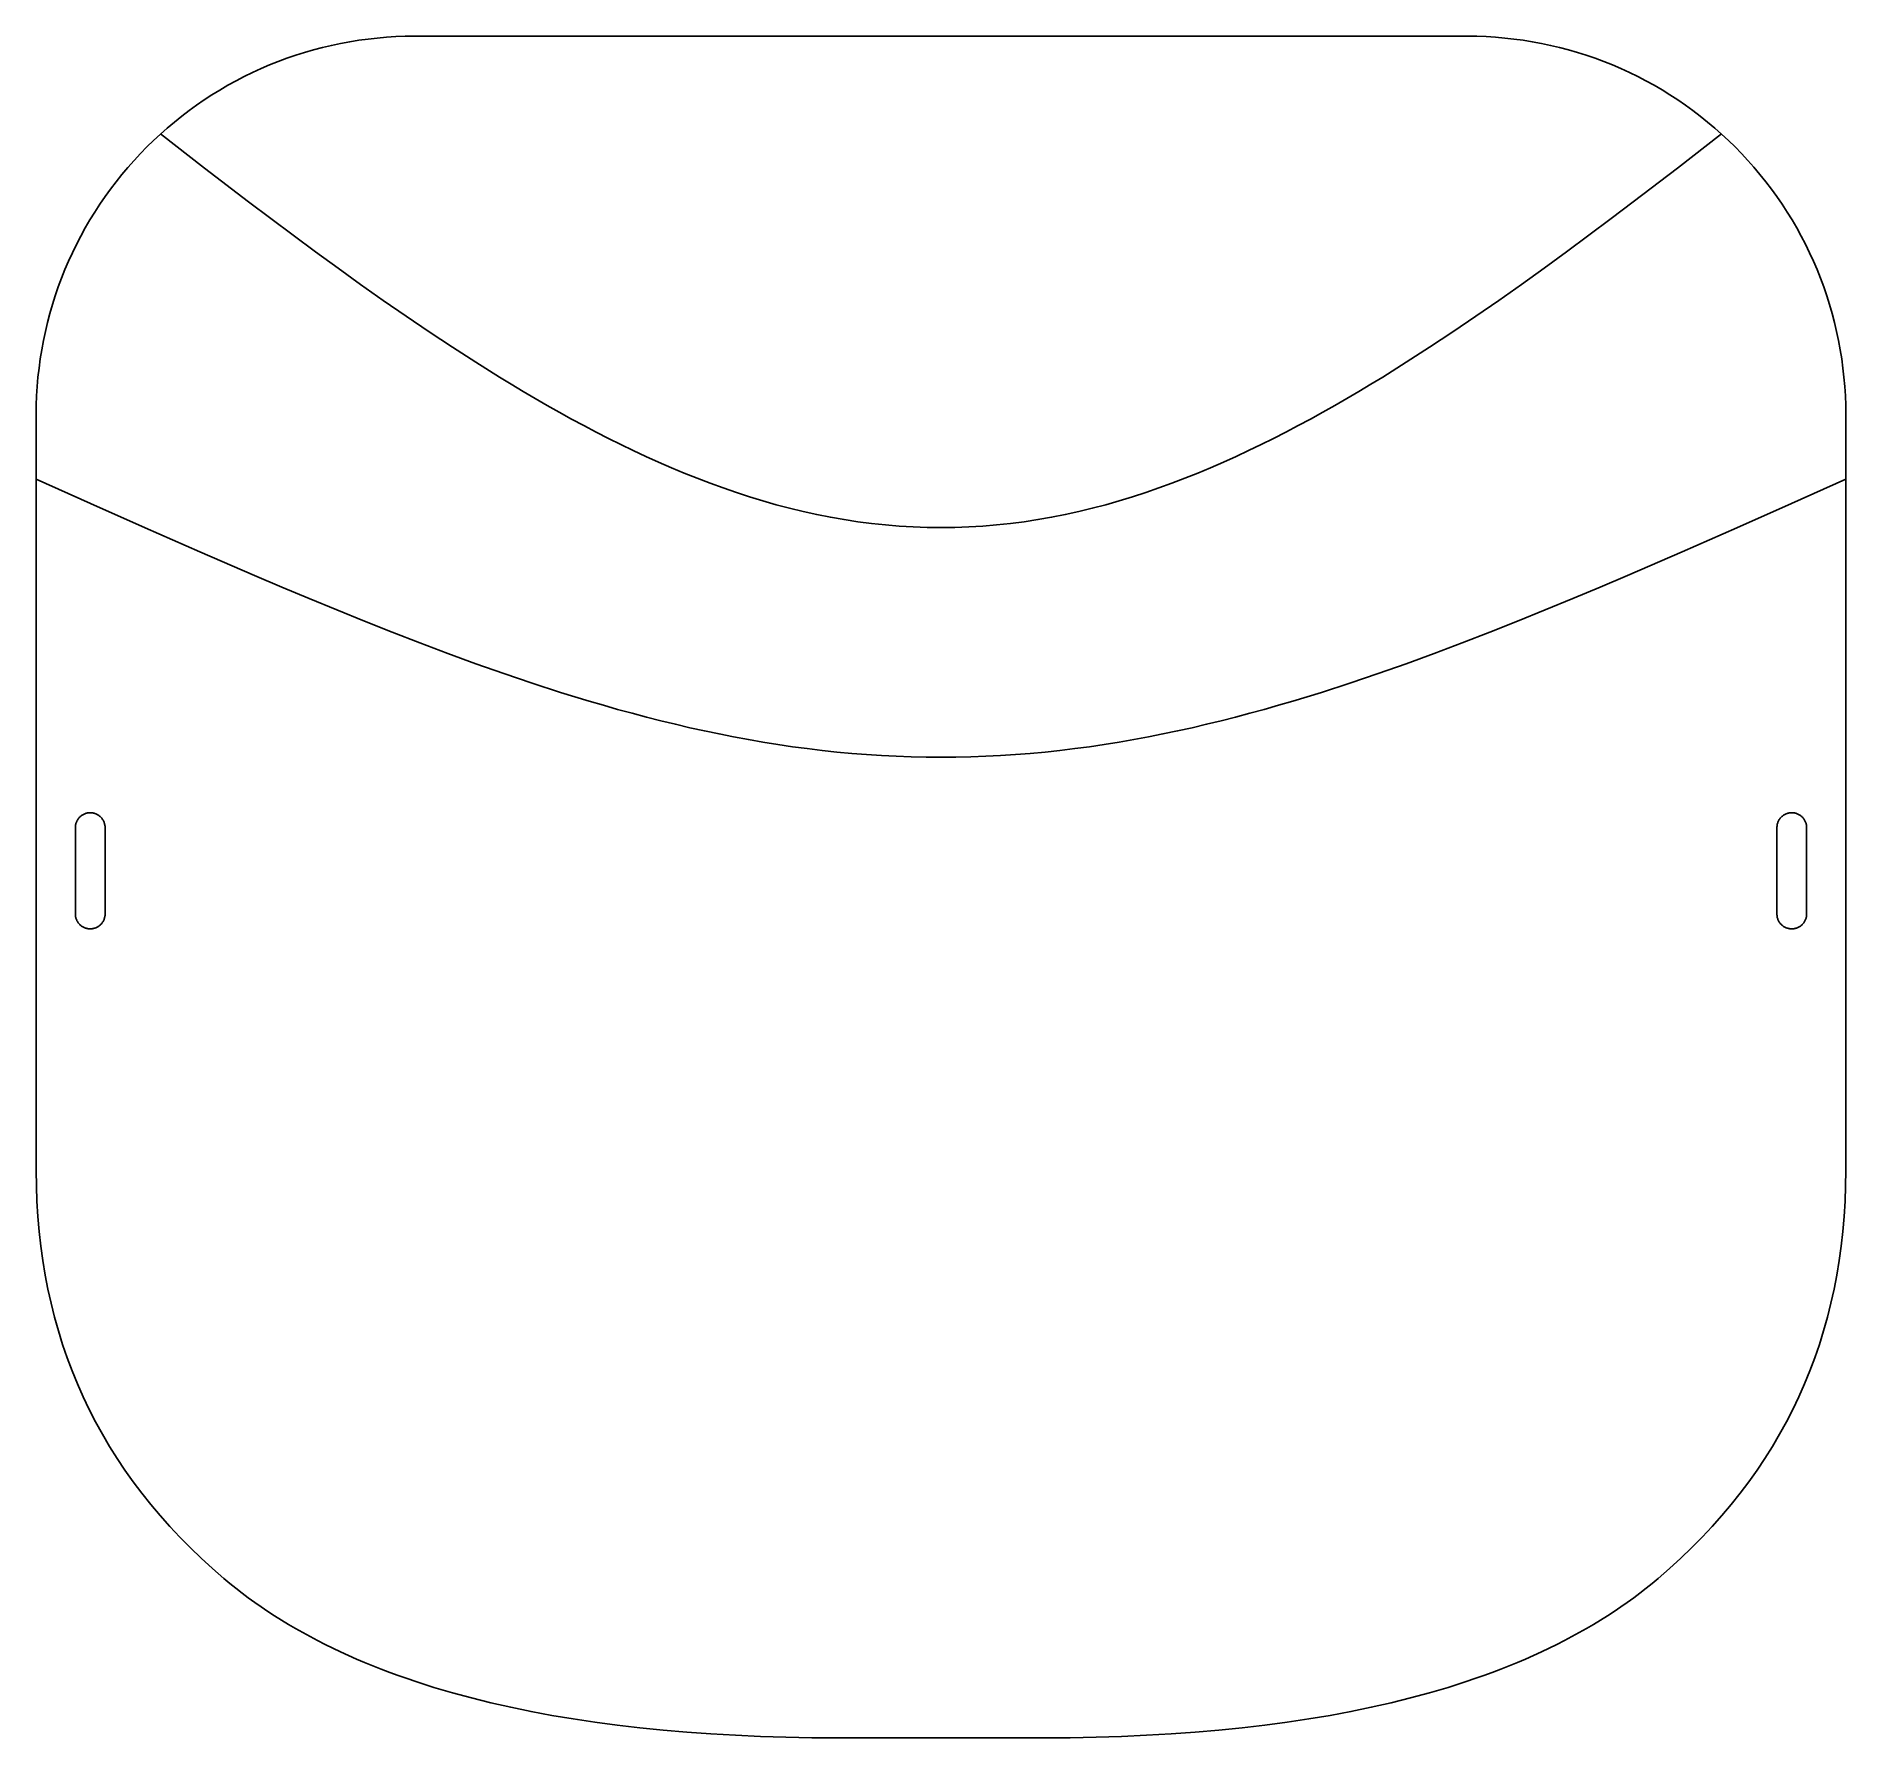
# Model space of a CAD drawing. Header units: metres. Extents: x 12 to 347, y 21 to 336.
import ezdxf

# ---------------------------------------------------------------- set-up
doc = ezdxf.new("R2010")
doc.units = ezdxf.units.M
doc.layers.add('Drafting', color=178, linetype='Continuous', true_color=0x000000)

msp = doc.modelspace()

# ---------------------------------------------------------------- linework, layer by layer
at = {"layer": 'Drafting'}
for points in [[(81.96, 336.48), (80.24, 336.45), (78.52, 336.39), (76.81, 336.29), (75.09, 336.14), (73.39, 335.95), (71.68, 335.72), (69.99, 335.44), (68.3, 335.13), (66.62, 334.77), (64.95, 334.38), (63.28, 333.94), (61.63, 333.46), (60, 332.94), (58.37, 332.38), (56.76, 331.78), (55.17, 331.15), (53.59, 330.47), (52.02, 329.75), (50.48, 329), (48.96, 328.21), (47.45, 327.38), (45.97, 326.51), (44.5, 325.61), (43.06, 324.68), (41.65, 323.7), (40.25, 322.7), (38.89, 321.66), (37.55, 320.58), (36.23, 319.48), (34.94, 318.34), (33.68, 317.17), (32.46, 315.97), (31.26, 314.74), (30.09, 313.48), (28.95, 312.19), (27.84, 310.88), (26.77, 309.54), (25.73, 308.17), (24.72, 306.78), (23.75, 305.36), (22.81, 303.92), (21.91, 302.46), (21.05, 300.97), (20.22, 299.47), (19.43, 297.94), (18.67, 296.4), (17.96, 294.83), (17.28, 293.26), (16.64, 291.66), (16.05, 290.05), (15.49, 288.42), (14.97, 286.79), (14.49, 285.14), (14.05, 283.48), (13.66, 281.8), (13.3, 280.12), (12.99, 278.43), (12.71, 276.74), (12.48, 275.03), (12.29, 273.33), (12.15, 271.61), (12.04, 269.9), (11.98, 268.18), (11.96, 266.46)], [(276.96, 336.48), (81.96, 336.48)], [(346.96, 266.48), (346.94, 268.19), (346.87, 269.91), (346.77, 271.63), (346.62, 273.34), (346.43, 275.04), (346.2, 276.75), (345.93, 278.44), (345.61, 280.13), (345.26, 281.81), (344.86, 283.48), (344.42, 285.15), (343.94, 286.8), (343.42, 288.43), (342.86, 290.06), (342.27, 291.67), (341.63, 293.26), (340.95, 294.84), (340.24, 296.4), (339.48, 297.95), (338.69, 299.47), (337.86, 300.98), (337, 302.46), (336.1, 303.93), (335.16, 305.37), (334.19, 306.78), (333.18, 308.17), (332.14, 309.54), (331.07, 310.88), (329.96, 312.2), (328.82, 313.48), (327.65, 314.74), (326.45, 315.97), (325.22, 317.17), (323.97, 318.34), (322.68, 319.48), (321.36, 320.59), (320.02, 321.66), (318.66, 322.7), (317.26, 323.71), (315.85, 324.68), (314.41, 325.62), (312.94, 326.52), (311.46, 327.38), (309.95, 328.21), (308.43, 329), (306.89, 329.75), (305.32, 330.47), (303.74, 331.15), (302.15, 331.79), (300.54, 332.38), (298.91, 332.94), (297.28, 333.46), (295.63, 333.94), (293.97, 334.38), (292.29, 334.77), (290.61, 335.13), (288.92, 335.44), (287.23, 335.72), (285.53, 335.95), (283.82, 336.14), (282.11, 336.29), (280.39, 336.39), (278.67, 336.45), (276.96, 336.48)], [(34.98, 318.37), (43.11, 312.06), (51.29, 305.8), (55.4, 302.7), (59.52, 299.62), (63.67, 296.56), (67.83, 293.53), (72.01, 290.53), (76.22, 287.56), (80.45, 284.63), (84.71, 281.74), (89, 278.9), (93.33, 276.11), (97.7, 273.38), (99.89, 272.04), (102.1, 270.72), (104.32, 269.41), (106.55, 268.12), (108.79, 266.86), (111.04, 265.61), (113.31, 264.39), (115.59, 263.19), (117.88, 262.02), (120.19, 260.87), (122.5, 259.76), (124.84, 258.67), (127.18, 257.61), (129.54, 256.58), (131.92, 255.59), (134.31, 254.64), (136.71, 253.72), (139.13, 252.84), (141.57, 252), (144.02, 251.2), (146.48, 250.45), (148.95, 249.75), (151.44, 249.09), (153.94, 248.49), (156.46, 247.93), (158.98, 247.43), (161.52, 246.99), (164.06, 246.6), (166.62, 246.26), (169.18, 245.99), (171.74, 245.78), (174.31, 245.62), (176.88, 245.53), (179.46, 245.5), (182.03, 245.53), (184.6, 245.62), (187.17, 245.78), (189.74, 245.99), (192.3, 246.26), (194.85, 246.6), (197.39, 246.99), (199.93, 247.43), (202.45, 247.93), (204.97, 248.49), (207.47, 249.09), (209.96, 249.75), (212.44, 250.45), (214.9, 251.2), (217.35, 252), (219.78, 252.84), (222.2, 253.72), (224.6, 254.64), (226.99, 255.59), (229.37, 256.58), (231.73, 257.61), (234.08, 258.67), (236.41, 259.76), (238.73, 260.87), (241.03, 262.02), (243.32, 263.19), (245.6, 264.39), (247.87, 265.61), (250.12, 266.86), (252.36, 268.12), (254.59, 269.41), (256.81, 270.72), (259.02, 272.04), (261.22, 273.38), (265.58, 276.11), (269.91, 278.9), (274.2, 281.74), (278.46, 284.63), (282.7, 287.56), (286.9, 290.53), (291.09, 293.53), (295.25, 296.56), (299.39, 299.62), (303.51, 302.7), (307.62, 305.8), (315.8, 312.06), (323.94, 318.37)], [(11.96, 266.49), (11.96, 254.48)], [(346.96, 254.48), (346.96, 266.48)], [(11.96, 254.48), (11.96, 126.48)], [(11.96, 254.48), (22.03, 249.97), (32.12, 245.49), (42.22, 241.05), (52.35, 236.66), (57.43, 234.5), (62.51, 232.37), (67.61, 230.26), (72.73, 228.19), (77.85, 226.15), (83, 224.15), (88.16, 222.21), (93.35, 220.31), (98.55, 218.47), (103.78, 216.7), (109.03, 215.01), (111.66, 214.19), (114.3, 213.39), (116.95, 212.61), (119.6, 211.86), (122.26, 211.13), (124.93, 210.42), (127.6, 209.74), (130.28, 209.09), (132.97, 208.46), (135.67, 207.87), (138.37, 207.3), (141.07, 206.77), (143.79, 206.26), (146.5, 205.79), (149.23, 205.36), (151.96, 204.95), (154.69, 204.59), (157.43, 204.26), (160.18, 203.96), (162.92, 203.71), (165.67, 203.49), (168.43, 203.31), (171.18, 203.17), (173.94, 203.07), (176.7, 203.01), (179.46, 202.99), (182.22, 203.01), (184.97, 203.07), (187.73, 203.17), (190.49, 203.31), (193.24, 203.49), (195.99, 203.71), (198.74, 203.96), (201.48, 204.26), (204.22, 204.59), (206.95, 204.95), (209.68, 205.36), (212.41, 205.79), (215.13, 206.26), (217.84, 206.77), (220.55, 207.3), (223.25, 207.87), (225.94, 208.46), (228.63, 209.09), (231.31, 209.74), (233.98, 210.42), (236.65, 211.13), (239.31, 211.86), (241.96, 212.61), (244.61, 213.39), (247.25, 214.19), (249.89, 215.01), (255.14, 216.7), (260.36, 218.47), (265.57, 220.31), (270.75, 222.21), (275.91, 224.15), (281.06, 226.15), (286.19, 228.19), (291.3, 230.26), (296.4, 232.37), (301.49, 234.5), (306.56, 236.66), (316.69, 241.05), (326.8, 245.49), (336.88, 249.97), (346.96, 254.48)], [(346.96, 126.48), (346.96, 254.48)], [(124.15, 210.62), (124.15, 210.62), (124.15, 210.62)], [(234.76, 210.62), (234.76, 210.62), (234.76, 210.62)], [(24.71, 189.98), (24.7, 190.1), (24.7, 190.22), (24.68, 190.35), (24.66, 190.48), (24.63, 190.6), (24.6, 190.73), (24.56, 190.86), (24.51, 190.99), (24.46, 191.11), (24.4, 191.24), (24.33, 191.36), (24.26, 191.48), (24.18, 191.6), (24.09, 191.71), (24, 191.82), (23.9, 191.92), (23.8, 192.02), (23.69, 192.11), (23.58, 192.2), (23.46, 192.28), (23.34, 192.35), (23.22, 192.42), (23.1, 192.48), (22.97, 192.53), (22.84, 192.58), (22.71, 192.62), (22.58, 192.65), (22.46, 192.68), (22.33, 192.7), (22.2, 192.71), (22.08, 192.72), (21.96, 192.73), (21.83, 192.72), (21.71, 192.71), (21.58, 192.7), (21.46, 192.68), (21.33, 192.65), (21.2, 192.62), (21.07, 192.58), (20.94, 192.53), (20.82, 192.48), (20.69, 192.42), (20.57, 192.35), (20.45, 192.28), (20.34, 192.2), (20.22, 192.11), (20.12, 192.02), (20.01, 191.92), (19.91, 191.82), (19.82, 191.71), (19.74, 191.6), (19.65, 191.48), (19.58, 191.36), (19.51, 191.24), (19.45, 191.11), (19.4, 190.99), (19.35, 190.86), (19.31, 190.73), (19.28, 190.6), (19.25, 190.48), (19.23, 190.35), (19.22, 190.22), (19.21, 190.1), (19.21, 189.98)], [(24.71, 189.98), (24.7, 190.1), (24.7, 190.22), (24.68, 190.35), (24.66, 190.48), (24.63, 190.6), (24.6, 190.73), (24.56, 190.86), (24.51, 190.99), (24.46, 191.11), (24.4, 191.24), (24.33, 191.36), (24.26, 191.48), (24.18, 191.6), (24.09, 191.71), (24, 191.82), (23.9, 191.92), (23.8, 192.02), (23.69, 192.11), (23.58, 192.2), (23.46, 192.28), (23.34, 192.35), (23.22, 192.42), (23.1, 192.48), (22.97, 192.53), (22.84, 192.58), (22.71, 192.62), (22.58, 192.65), (22.46, 192.68), (22.33, 192.7), (22.2, 192.71), (22.08, 192.72), (21.96, 192.73), (21.83, 192.72), (21.71, 192.71), (21.58, 192.7), (21.46, 192.68), (21.33, 192.65), (21.2, 192.62), (21.07, 192.58), (20.94, 192.53), (20.82, 192.48), (20.69, 192.42), (20.57, 192.35), (20.45, 192.28), (20.34, 192.2), (20.22, 192.11), (20.12, 192.02), (20.01, 191.92), (19.91, 191.82), (19.82, 191.71), (19.74, 191.6), (19.65, 191.48), (19.58, 191.36), (19.51, 191.24), (19.45, 191.11), (19.4, 190.99), (19.35, 190.86), (19.31, 190.73), (19.28, 190.6), (19.25, 190.48), (19.23, 190.35), (19.22, 190.22), (19.21, 190.1), (19.21, 189.98)], [(24.71, 189.98), (24.7, 190.1), (24.7, 190.22), (24.68, 190.35), (24.66, 190.48), (24.63, 190.6), (24.6, 190.73), (24.56, 190.86), (24.51, 190.99), (24.46, 191.11), (24.4, 191.24), (24.33, 191.36), (24.26, 191.48), (24.18, 191.6), (24.09, 191.71), (24, 191.82), (23.9, 191.92), (23.8, 192.02), (23.69, 192.11), (23.58, 192.2), (23.46, 192.28), (23.34, 192.35), (23.22, 192.42), (23.1, 192.48), (22.97, 192.53), (22.84, 192.58), (22.71, 192.62), (22.58, 192.65), (22.46, 192.68), (22.33, 192.7), (22.2, 192.71), (22.08, 192.72), (21.96, 192.73), (21.83, 192.72), (21.71, 192.71), (21.58, 192.7), (21.46, 192.68), (21.33, 192.65), (21.2, 192.62), (21.07, 192.58), (20.94, 192.53), (20.82, 192.48), (20.69, 192.42), (20.57, 192.35), (20.45, 192.28), (20.34, 192.2), (20.22, 192.11), (20.12, 192.02), (20.01, 191.92), (19.91, 191.82), (19.82, 191.71), (19.74, 191.6), (19.65, 191.48), (19.58, 191.36), (19.51, 191.24), (19.45, 191.11), (19.4, 190.99), (19.35, 190.86), (19.31, 190.73), (19.28, 190.6), (19.25, 190.48), (19.23, 190.35), (19.22, 190.22), (19.21, 190.1), (19.21, 189.98)], [(24.71, 189.98), (24.7, 190.1), (24.7, 190.22), (24.68, 190.35), (24.66, 190.48), (24.63, 190.6), (24.6, 190.73), (24.56, 190.86), (24.51, 190.99), (24.46, 191.11), (24.4, 191.24), (24.33, 191.36), (24.26, 191.48), (24.18, 191.6), (24.09, 191.71), (24, 191.82), (23.9, 191.92), (23.8, 192.02), (23.69, 192.11), (23.58, 192.2), (23.46, 192.28), (23.34, 192.35), (23.22, 192.42), (23.1, 192.48), (22.97, 192.53), (22.84, 192.58), (22.71, 192.62), (22.58, 192.65), (22.46, 192.68), (22.33, 192.7), (22.2, 192.71), (22.08, 192.72), (21.96, 192.73), (21.83, 192.72), (21.71, 192.71), (21.58, 192.7), (21.46, 192.68), (21.33, 192.65), (21.2, 192.62), (21.07, 192.58), (20.94, 192.53), (20.82, 192.48), (20.69, 192.42), (20.57, 192.35), (20.45, 192.28), (20.34, 192.2), (20.22, 192.11), (20.12, 192.02), (20.01, 191.92), (19.91, 191.82), (19.82, 191.71), (19.74, 191.6), (19.65, 191.48), (19.58, 191.36), (19.51, 191.24), (19.45, 191.11), (19.4, 190.99), (19.35, 190.86), (19.31, 190.73), (19.28, 190.6), (19.25, 190.48), (19.23, 190.35), (19.22, 190.22), (19.21, 190.1), (19.21, 189.98)], [(334.21, 189.98), (334.21, 190.1), (334.22, 190.22), (334.23, 190.35), (334.25, 190.48), (334.28, 190.6), (334.31, 190.73), (334.35, 190.86), (334.4, 190.99), (334.45, 191.11), (334.51, 191.24), (334.58, 191.36), (334.65, 191.48), (334.74, 191.6), (334.82, 191.71), (334.91, 191.82), (335.01, 191.92), (335.12, 192.02), (335.22, 192.11), (335.34, 192.2), (335.45, 192.28), (335.57, 192.35), (335.69, 192.42), (335.82, 192.48), (335.94, 192.53), (336.07, 192.58), (336.2, 192.62), (336.33, 192.65), (336.46, 192.68), (336.58, 192.7), (336.71, 192.71), (336.83, 192.72), (336.96, 192.73), (337.08, 192.72), (337.2, 192.71), (337.33, 192.7), (337.46, 192.68), (337.58, 192.65), (337.71, 192.62), (337.84, 192.58), (337.97, 192.53), (338.1, 192.48), (338.22, 192.42), (338.34, 192.35), (338.46, 192.28), (338.58, 192.2), (338.69, 192.11), (338.8, 192.02), (338.9, 191.92), (339, 191.82), (339.09, 191.71), (339.18, 191.6), (339.26, 191.48), (339.33, 191.36), (339.4, 191.24), (339.46, 191.11), (339.51, 190.99), (339.56, 190.86), (339.6, 190.73), (339.63, 190.6), (339.66, 190.48), (339.68, 190.35), (339.7, 190.22), (339.7, 190.1), (339.71, 189.98)], [(334.21, 189.98), (334.21, 190.1), (334.22, 190.22), (334.23, 190.35), (334.25, 190.48), (334.28, 190.6), (334.31, 190.73), (334.35, 190.86), (334.4, 190.99), (334.45, 191.11), (334.51, 191.24), (334.58, 191.36), (334.65, 191.48), (334.74, 191.6), (334.82, 191.71), (334.91, 191.82), (335.01, 191.92), (335.12, 192.02), (335.22, 192.11), (335.34, 192.2), (335.45, 192.28), (335.57, 192.35), (335.69, 192.42), (335.82, 192.48), (335.94, 192.53), (336.07, 192.58), (336.2, 192.62), (336.33, 192.65), (336.46, 192.68), (336.58, 192.7), (336.71, 192.71), (336.83, 192.72), (336.96, 192.73), (337.08, 192.72), (337.2, 192.71), (337.33, 192.7), (337.46, 192.68), (337.58, 192.65), (337.71, 192.62), (337.84, 192.58), (337.97, 192.53), (338.1, 192.48), (338.22, 192.42), (338.34, 192.35), (338.46, 192.28), (338.58, 192.2), (338.69, 192.11), (338.8, 192.02), (338.9, 191.92), (339, 191.82), (339.09, 191.71), (339.18, 191.6), (339.26, 191.48), (339.33, 191.36), (339.4, 191.24), (339.46, 191.11), (339.51, 190.99), (339.56, 190.86), (339.6, 190.73), (339.63, 190.6), (339.66, 190.48), (339.68, 190.35), (339.7, 190.22), (339.7, 190.1), (339.71, 189.98)], [(334.21, 189.98), (334.21, 190.1), (334.22, 190.22), (334.23, 190.35), (334.25, 190.48), (334.28, 190.6), (334.31, 190.73), (334.35, 190.86), (334.4, 190.99), (334.45, 191.11), (334.51, 191.24), (334.58, 191.36), (334.65, 191.48), (334.74, 191.6), (334.82, 191.71), (334.91, 191.82), (335.01, 191.92), (335.12, 192.02), (335.22, 192.11), (335.34, 192.2), (335.45, 192.28), (335.57, 192.35), (335.69, 192.42), (335.82, 192.48), (335.94, 192.53), (336.07, 192.58), (336.2, 192.62), (336.33, 192.65), (336.46, 192.68), (336.58, 192.7), (336.71, 192.71), (336.83, 192.72), (336.96, 192.73), (337.08, 192.72), (337.2, 192.71), (337.33, 192.7), (337.46, 192.68), (337.58, 192.65), (337.71, 192.62), (337.84, 192.58), (337.97, 192.53), (338.1, 192.48), (338.22, 192.42), (338.34, 192.35), (338.46, 192.28), (338.58, 192.2), (338.69, 192.11), (338.8, 192.02), (338.9, 191.92), (339, 191.82), (339.09, 191.71), (339.18, 191.6), (339.26, 191.48), (339.33, 191.36), (339.4, 191.24), (339.46, 191.11), (339.51, 190.99), (339.56, 190.86), (339.6, 190.73), (339.63, 190.6), (339.66, 190.48), (339.68, 190.35), (339.7, 190.22), (339.7, 190.1), (339.71, 189.98)], [(334.21, 189.98), (334.21, 190.1), (334.22, 190.22), (334.23, 190.35), (334.25, 190.48), (334.28, 190.6), (334.31, 190.73), (334.35, 190.86), (334.4, 190.99), (334.45, 191.11), (334.51, 191.24), (334.58, 191.36), (334.65, 191.48), (334.74, 191.6), (334.82, 191.71), (334.91, 191.82), (335.01, 191.92), (335.12, 192.02), (335.22, 192.11), (335.34, 192.2), (335.45, 192.28), (335.57, 192.35), (335.69, 192.42), (335.82, 192.48), (335.94, 192.53), (336.07, 192.58), (336.2, 192.62), (336.33, 192.65), (336.46, 192.68), (336.58, 192.7), (336.71, 192.71), (336.83, 192.72), (336.96, 192.73), (337.08, 192.72), (337.2, 192.71), (337.33, 192.7), (337.46, 192.68), (337.58, 192.65), (337.71, 192.62), (337.84, 192.58), (337.97, 192.53), (338.1, 192.48), (338.22, 192.42), (338.34, 192.35), (338.46, 192.28), (338.58, 192.2), (338.69, 192.11), (338.8, 192.02), (338.9, 191.92), (339, 191.82), (339.09, 191.71), (339.18, 191.6), (339.26, 191.48), (339.33, 191.36), (339.4, 191.24), (339.46, 191.11), (339.51, 190.99), (339.56, 190.86), (339.6, 190.73), (339.63, 190.6), (339.66, 190.48), (339.68, 190.35), (339.7, 190.22), (339.7, 190.1), (339.71, 189.98)], [(19.21, 189.98), (19.21, 173.98)], [(19.21, 189.98), (19.21, 173.98)], [(19.21, 189.98), (19.21, 173.98)], [(19.21, 189.98), (19.21, 173.98)], [(24.71, 173.98), (24.71, 189.98)], [(24.71, 173.98), (24.71, 189.98)], [(24.71, 173.98), (24.71, 189.98)], [(24.71, 173.98), (24.71, 189.98)], [(334.21, 173.98), (334.21, 189.98)], [(334.21, 173.98), (334.21, 189.98)], [(334.21, 173.98), (334.21, 189.98)], [(334.21, 173.98), (334.21, 189.98)], [(339.71, 189.98), (339.71, 173.98)], [(339.71, 189.98), (339.71, 173.98)], [(339.71, 189.98), (339.71, 173.98)], [(339.71, 189.98), (339.71, 173.98)], [(19.21, 173.98), (19.21, 173.85), (19.22, 173.73), (19.23, 173.6), (19.25, 173.48), (19.28, 173.35), (19.31, 173.22), (19.35, 173.09), (19.4, 172.96), (19.45, 172.84), (19.51, 172.71), (19.58, 172.59), (19.65, 172.47), (19.74, 172.35), (19.82, 172.24), (19.91, 172.13), (20.01, 172.03), (20.12, 171.93), (20.22, 171.84), (20.34, 171.75), (20.45, 171.67), (20.57, 171.6), (20.69, 171.53), (20.82, 171.47), (20.94, 171.42), (21.07, 171.37), (21.2, 171.33), (21.33, 171.3), (21.46, 171.27), (21.58, 171.25), (21.71, 171.24), (21.83, 171.23), (21.96, 171.23), (22.08, 171.23), (22.2, 171.24), (22.33, 171.25), (22.46, 171.27), (22.58, 171.3), (22.71, 171.33), (22.84, 171.37), (22.97, 171.42), (23.1, 171.47), (23.22, 171.53), (23.34, 171.6), (23.46, 171.67), (23.58, 171.75), (23.69, 171.84), (23.8, 171.93), (23.9, 172.03), (24, 172.13), (24.09, 172.24), (24.18, 172.35), (24.26, 172.47), (24.33, 172.59), (24.4, 172.71), (24.46, 172.84), (24.51, 172.96), (24.56, 173.09), (24.6, 173.22), (24.63, 173.35), (24.66, 173.48), (24.68, 173.6), (24.7, 173.73), (24.7, 173.85), (24.71, 173.98)], [(19.21, 173.98), (19.21, 173.85), (19.22, 173.73), (19.23, 173.6), (19.25, 173.48), (19.28, 173.35), (19.31, 173.22), (19.35, 173.09), (19.4, 172.96), (19.45, 172.84), (19.51, 172.71), (19.58, 172.59), (19.65, 172.47), (19.74, 172.35), (19.82, 172.24), (19.91, 172.13), (20.01, 172.03), (20.12, 171.93), (20.22, 171.84), (20.34, 171.75), (20.45, 171.67), (20.57, 171.6), (20.69, 171.53), (20.82, 171.47), (20.94, 171.42), (21.07, 171.37), (21.2, 171.33), (21.33, 171.3), (21.46, 171.27), (21.58, 171.25), (21.71, 171.24), (21.83, 171.23), (21.96, 171.23), (22.08, 171.23), (22.2, 171.24), (22.33, 171.25), (22.46, 171.27), (22.58, 171.3), (22.71, 171.33), (22.84, 171.37), (22.97, 171.42), (23.1, 171.47), (23.22, 171.53), (23.34, 171.6), (23.46, 171.67), (23.58, 171.75), (23.69, 171.84), (23.8, 171.93), (23.9, 172.03), (24, 172.13), (24.09, 172.24), (24.18, 172.35), (24.26, 172.47), (24.33, 172.59), (24.4, 172.71), (24.46, 172.84), (24.51, 172.96), (24.56, 173.09), (24.6, 173.22), (24.63, 173.35), (24.66, 173.48), (24.68, 173.6), (24.7, 173.73), (24.7, 173.85), (24.71, 173.98)], [(19.21, 173.98), (19.21, 173.85), (19.22, 173.73), (19.23, 173.6), (19.25, 173.48), (19.28, 173.35), (19.31, 173.22), (19.35, 173.09), (19.4, 172.96), (19.45, 172.84), (19.51, 172.71), (19.58, 172.59), (19.65, 172.47), (19.74, 172.35), (19.82, 172.24), (19.91, 172.13), (20.01, 172.03), (20.12, 171.93), (20.22, 171.84), (20.34, 171.75), (20.45, 171.67), (20.57, 171.6), (20.69, 171.53), (20.82, 171.47), (20.94, 171.42), (21.07, 171.37), (21.2, 171.33), (21.33, 171.3), (21.46, 171.27), (21.58, 171.25), (21.71, 171.24), (21.83, 171.23), (21.96, 171.23), (22.08, 171.23), (22.2, 171.24), (22.33, 171.25), (22.46, 171.27), (22.58, 171.3), (22.71, 171.33), (22.84, 171.37), (22.97, 171.42), (23.1, 171.47), (23.22, 171.53), (23.34, 171.6), (23.46, 171.67), (23.58, 171.75), (23.69, 171.84), (23.8, 171.93), (23.9, 172.03), (24, 172.13), (24.09, 172.24), (24.18, 172.35), (24.26, 172.47), (24.33, 172.59), (24.4, 172.71), (24.46, 172.84), (24.51, 172.96), (24.56, 173.09), (24.6, 173.22), (24.63, 173.35), (24.66, 173.48), (24.68, 173.6), (24.7, 173.73), (24.7, 173.85), (24.71, 173.98)], [(19.21, 173.98), (19.21, 173.85), (19.22, 173.73), (19.23, 173.6), (19.25, 173.48), (19.28, 173.35), (19.31, 173.22), (19.35, 173.09), (19.4, 172.96), (19.45, 172.84), (19.51, 172.71), (19.58, 172.59), (19.65, 172.47), (19.74, 172.35), (19.82, 172.24), (19.91, 172.13), (20.01, 172.03), (20.12, 171.93), (20.22, 171.84), (20.34, 171.75), (20.45, 171.67), (20.57, 171.6), (20.69, 171.53), (20.82, 171.47), (20.94, 171.42), (21.07, 171.37), (21.2, 171.33), (21.33, 171.3), (21.46, 171.27), (21.58, 171.25), (21.71, 171.24), (21.83, 171.23), (21.96, 171.23), (22.08, 171.23), (22.2, 171.24), (22.33, 171.25), (22.46, 171.27), (22.58, 171.3), (22.71, 171.33), (22.84, 171.37), (22.97, 171.42), (23.1, 171.47), (23.22, 171.53), (23.34, 171.6), (23.46, 171.67), (23.58, 171.75), (23.69, 171.84), (23.8, 171.93), (23.9, 172.03), (24, 172.13), (24.09, 172.24), (24.18, 172.35), (24.26, 172.47), (24.33, 172.59), (24.4, 172.71), (24.46, 172.84), (24.51, 172.96), (24.56, 173.09), (24.6, 173.22), (24.63, 173.35), (24.66, 173.48), (24.68, 173.6), (24.7, 173.73), (24.7, 173.85), (24.71, 173.98)], [(339.71, 173.98), (339.7, 173.85), (339.7, 173.73), (339.68, 173.6), (339.66, 173.48), (339.63, 173.35), (339.6, 173.22), (339.56, 173.09), (339.51, 172.96), (339.46, 172.84), (339.4, 172.71), (339.33, 172.59), (339.26, 172.47), (339.18, 172.35), (339.09, 172.24), (339, 172.13), (338.9, 172.03), (338.8, 171.93), (338.69, 171.84), (338.58, 171.75), (338.46, 171.67), (338.34, 171.6), (338.22, 171.53), (338.1, 171.47), (337.97, 171.42), (337.84, 171.37), (337.71, 171.33), (337.58, 171.3), (337.46, 171.27), (337.33, 171.25), (337.2, 171.24), (337.08, 171.23), (336.96, 171.23), (336.83, 171.23), (336.71, 171.24), (336.58, 171.25), (336.46, 171.27), (336.33, 171.3), (336.2, 171.33), (336.07, 171.37), (335.94, 171.42), (335.82, 171.47), (335.69, 171.53), (335.57, 171.6), (335.45, 171.67), (335.34, 171.75), (335.22, 171.84), (335.12, 171.93), (335.01, 172.03), (334.91, 172.13), (334.82, 172.24), (334.74, 172.35), (334.65, 172.47), (334.58, 172.59), (334.51, 172.71), (334.45, 172.84), (334.4, 172.96), (334.35, 173.09), (334.31, 173.22), (334.28, 173.35), (334.25, 173.48), (334.23, 173.6), (334.22, 173.73), (334.21, 173.85), (334.21, 173.98)], [(339.71, 173.98), (339.7, 173.85), (339.7, 173.73), (339.68, 173.6), (339.66, 173.48), (339.63, 173.35), (339.6, 173.22), (339.56, 173.09), (339.51, 172.96), (339.46, 172.84), (339.4, 172.71), (339.33, 172.59), (339.26, 172.47), (339.18, 172.35), (339.09, 172.24), (339, 172.13), (338.9, 172.03), (338.8, 171.93), (338.69, 171.84), (338.58, 171.75), (338.46, 171.67), (338.34, 171.6), (338.22, 171.53), (338.1, 171.47), (337.97, 171.42), (337.84, 171.37), (337.71, 171.33), (337.58, 171.3), (337.46, 171.27), (337.33, 171.25), (337.2, 171.24), (337.08, 171.23), (336.96, 171.23), (336.83, 171.23), (336.71, 171.24), (336.58, 171.25), (336.46, 171.27), (336.33, 171.3), (336.2, 171.33), (336.07, 171.37), (335.94, 171.42), (335.82, 171.47), (335.69, 171.53), (335.57, 171.6), (335.45, 171.67), (335.34, 171.75), (335.22, 171.84), (335.12, 171.93), (335.01, 172.03), (334.91, 172.13), (334.82, 172.24), (334.74, 172.35), (334.65, 172.47), (334.58, 172.59), (334.51, 172.71), (334.45, 172.84), (334.4, 172.96), (334.35, 173.09), (334.31, 173.22), (334.28, 173.35), (334.25, 173.48), (334.23, 173.6), (334.22, 173.73), (334.21, 173.85), (334.21, 173.98)], [(339.71, 173.98), (339.7, 173.85), (339.7, 173.73), (339.68, 173.6), (339.66, 173.48), (339.63, 173.35), (339.6, 173.22), (339.56, 173.09), (339.51, 172.96), (339.46, 172.84), (339.4, 172.71), (339.33, 172.59), (339.26, 172.47), (339.18, 172.35), (339.09, 172.24), (339, 172.13), (338.9, 172.03), (338.8, 171.93), (338.69, 171.84), (338.58, 171.75), (338.46, 171.67), (338.34, 171.6), (338.22, 171.53), (338.1, 171.47), (337.97, 171.42), (337.84, 171.37), (337.71, 171.33), (337.58, 171.3), (337.46, 171.27), (337.33, 171.25), (337.2, 171.24), (337.08, 171.23), (336.96, 171.23), (336.83, 171.23), (336.71, 171.24), (336.58, 171.25), (336.46, 171.27), (336.33, 171.3), (336.2, 171.33), (336.07, 171.37), (335.94, 171.42), (335.82, 171.47), (335.69, 171.53), (335.57, 171.6), (335.45, 171.67), (335.34, 171.75), (335.22, 171.84), (335.12, 171.93), (335.01, 172.03), (334.91, 172.13), (334.82, 172.24), (334.74, 172.35), (334.65, 172.47), (334.58, 172.59), (334.51, 172.71), (334.45, 172.84), (334.4, 172.96), (334.35, 173.09), (334.31, 173.22), (334.28, 173.35), (334.25, 173.48), (334.23, 173.6), (334.22, 173.73), (334.21, 173.85), (334.21, 173.98)], [(339.71, 173.98), (339.7, 173.85), (339.7, 173.73), (339.68, 173.6), (339.66, 173.48), (339.63, 173.35), (339.6, 173.22), (339.56, 173.09), (339.51, 172.96), (339.46, 172.84), (339.4, 172.71), (339.33, 172.59), (339.26, 172.47), (339.18, 172.35), (339.09, 172.24), (339, 172.13), (338.9, 172.03), (338.8, 171.93), (338.69, 171.84), (338.58, 171.75), (338.46, 171.67), (338.34, 171.6), (338.22, 171.53), (338.1, 171.47), (337.97, 171.42), (337.84, 171.37), (337.71, 171.33), (337.58, 171.3), (337.46, 171.27), (337.33, 171.25), (337.2, 171.24), (337.08, 171.23), (336.96, 171.23), (336.83, 171.23), (336.71, 171.24), (336.58, 171.25), (336.46, 171.27), (336.33, 171.3), (336.2, 171.33), (336.07, 171.37), (335.94, 171.42), (335.82, 171.47), (335.69, 171.53), (335.57, 171.6), (335.45, 171.67), (335.34, 171.75), (335.22, 171.84), (335.12, 171.93), (335.01, 172.03), (334.91, 172.13), (334.82, 172.24), (334.74, 172.35), (334.65, 172.47), (334.58, 172.59), (334.51, 172.71), (334.45, 172.84), (334.4, 172.96), (334.35, 173.09), (334.31, 173.22), (334.28, 173.35), (334.25, 173.48), (334.23, 173.6), (334.22, 173.73), (334.21, 173.85), (334.21, 173.98)], [(11.96, 126.48), (11.99, 123.62), (12.09, 120.79), (12.26, 118), (12.5, 115.23), (12.8, 112.5), (13.18, 109.81), (13.62, 107.14), (14.13, 104.51), (14.71, 101.91), (15.35, 99.34), (16.06, 96.8), (16.84, 94.3), (17.69, 91.82), (18.61, 89.38), (19.59, 86.98), (20.64, 84.6), (21.76, 82.26), (22.95, 79.95), (24.21, 77.67), (25.53, 75.42), (26.92, 73.21), (28.38, 71.02), (29.91, 68.87), (31.5, 66.76), (33.17, 64.67), (34.9, 62.62), (36.7, 60.6), (38.56, 58.61), (40.5, 56.65), (42.5, 54.73), (44.57, 52.84), (46.71, 50.98), (47.8, 50.06), (48.92, 49.16), (50.06, 48.27), (51.22, 47.4), (52.41, 46.55), (53.61, 45.7), (54.84, 44.88), (56.09, 44.06), (57.35, 43.26), (58.65, 42.48), (59.96, 41.71), (61.29, 40.95), (62.65, 40.21), (64.03, 39.48), (65.43, 38.77), (66.85, 38.07), (68.29, 37.39), (69.75, 36.72), (71.24, 36.06), (72.75, 35.42), (74.28, 34.79), (75.83, 34.18), (77.4, 33.58), (78.99, 33), (80.61, 32.43), (82.24, 31.88), (83.9, 31.34), (85.58, 30.81), (89.01, 29.8), (92.52, 28.85), (96.12, 27.96), (99.8, 27.12), (103.57, 26.34), (107.43, 25.62), (111.37, 24.96), (115.4, 24.36), (119.52, 23.81), (123.72, 23.32), (128.01, 22.89), (132.39, 22.51), (136.85, 22.2), (141.4, 21.94), (146.03, 21.73), (150.75, 21.59), (155.56, 21.5), (160.46, 21.48)], [(346.96, 126.48), (346.92, 123.62), (346.82, 120.79), (346.65, 118), (346.41, 115.23), (346.11, 112.5), (345.73, 109.81), (345.29, 107.14), (344.78, 104.51), (344.21, 101.91), (343.56, 99.34), (342.85, 96.8), (342.07, 94.3), (341.22, 91.82), (340.31, 89.38), (339.32, 86.98), (338.27, 84.6), (337.15, 82.26), (335.96, 79.95), (334.71, 77.67), (333.38, 75.42), (331.99, 73.21), (330.53, 71.02), (329, 68.87), (327.41, 66.76), (325.75, 64.67), (324.02, 62.62), (322.22, 60.6), (320.35, 58.61), (318.42, 56.65), (316.41, 54.73), (314.34, 52.84), (312.21, 50.98), (311.11, 50.06), (309.99, 49.16), (308.85, 48.27), (307.69, 47.4), (306.51, 46.55), (305.3, 45.7), (304.08, 44.88), (302.83, 44.06), (301.56, 43.26), (300.27, 42.48), (298.95, 41.71), (297.62, 40.95), (296.26, 40.21), (294.89, 39.48), (293.49, 38.77), (292.07, 38.07), (290.62, 37.39), (289.16, 36.72), (287.67, 36.06), (286.17, 35.42), (284.64, 34.79), (283.09, 34.18), (281.52, 33.58), (279.92, 33), (278.31, 32.43), (276.67, 31.88), (275.01, 31.34), (273.33, 30.81), (269.91, 29.8), (266.39, 28.85), (262.8, 27.96), (259.11, 27.12), (255.34, 26.34), (251.48, 25.62), (247.54, 24.96), (243.51, 24.36), (239.39, 23.81), (235.19, 23.32), (230.9, 22.89), (226.53, 22.51), (222.06, 22.2), (217.52, 21.94), (212.88, 21.73), (208.16, 21.59), (203.35, 21.5), (198.46, 21.48)], [(160.46, 21.48), (198.46, 21.48)]]:
    msp.add_lwpolyline(points, dxfattribs=at)

doc.saveas('drawing.dxf')
